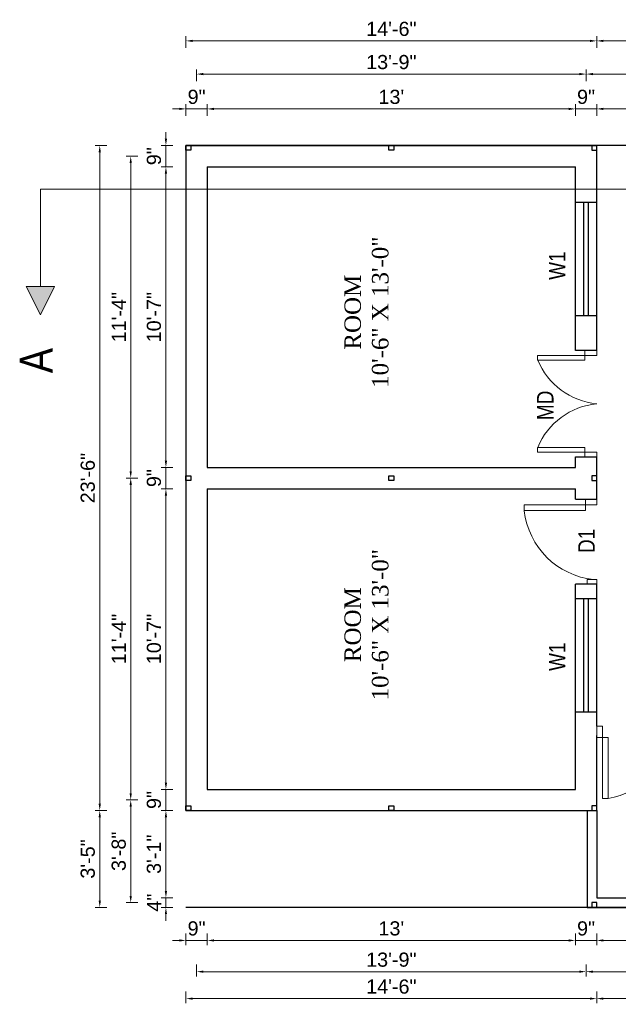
# Model space of a CAD drawing. Header units: inches. Extents: x 376358 to 406049, y -63575 to -53607.
# Drawn here: x 401407.8 to 401661.8, y -60130.7 to -59713.9 of the extents above; entities that cross this region are included whole.
import ezdxf

# ---------------------------------------------------------------- set-up
doc = ezdxf.new("R2010")
doc.units = ezdxf.units.IN
doc.header["$LTSCALE"] = 2
doc.header["$MEASUREMENT"] = 0
doc.header["$PDMODE"] = 34
doc.layers.get('0').update_dxf_attribs({"linetype": 'CONTINUOUS'})
doc.layers.get('DEFPOINTS').update_dxf_attribs({"color": 141, "linetype": 'CONTINUOUS'})
for name, color, linetype, lineweight in [('dimension', 160, 'CONTINUOUS', 15), ('OUTLINE', 1, 'CONTINUOUS', 25), ('steps', 253, 'CONTINUOUS', 20)]:
    doc.layers.add(name, color=color, linetype=linetype, lineweight=lineweight)
doc.styles.add('Lettring Text', font='arial.ttf')
doc.styles.get("Standard").update_dxf_attribs({"font": 'ARIALN.TTF'})
doc.dimstyles.new('Copy of Standard', dxfattribs={"dimtxt": 6, "dimasz": 2.875, "dimexe": 2, "dimexo": 4, "dimgap": 2, "dimtad": 1, "dimdec": 0, "dimrnd": 1, "dimzin": 0, "dimdsep": 46, "dimlunit": 4, "dimtxsty": 'Lettring Text', "dimcen": 0.1, "dimclrd": 7, "dimclre": 7, "dimclrt": 7, "dimazin": 0, "dimtfac": 0.645, "dimtdec": 0, "dimtmove": 1, "dimatfit": 0, "dimfxl": 3, "dimfxlon": 1, "dimtfillclr": 256, "dimtolj": 1, "dimtzin": 0, "dimlwd": -1, "dimlwe": -1, "dimarcsym": 2})

# ---------------------------------------------------------------- blocks, each defined once
blk = doc.blocks.new('*D1184')
at = {"layer": 'DEFPOINTS', "color": 0, "ltscale": 0.5, "transparency": 16777216}
for p in [(401469.74, -60040.06), (401487.24, -60040.06), (401478.24, -60049.06)]:
    blk.add_point(p, dxfattribs=at)
at = {"layer": 'steps', "color": 7, "ltscale": 0.5, "transparency": 16777216}
for p, q in [((401469.74, -60037.18), (401469.74, -60034.31)), ((401472.74, -60040.06), (401467.74, -60040.06)), ((401469.74, -60049.06), (401469.74, -60040.06)), ((401472.74, -60049.06), (401467.74, -60049.06)), ((401469.74, -60051.93), (401469.74, -60054.81))]:
    blk.add_line(p, q, dxfattribs=at)
for points in [[(401469.26, -60037.18), (401470.22, -60037.18), (401469.74, -60040.06)], [(401469.26, -60051.93), (401470.22, -60051.93), (401469.74, -60049.06)]]:
    blk.add_solid(points, dxfattribs=at)
at = {"layer": 'steps', "color": 7, "ltscale": 0.5, "transparency": 16777216, "insert": (401464.68, -60044.56), "char_height": 6, "attachment_point": 5, "rotation": 90, "style": 'Lettring Text'}
blk.add_mtext('\\A1;9"', dxfattribs=at)
blk = doc.blocks.new('*D1185')
at = {"layer": 'DEFPOINTS', "color": 0, "ltscale": 0.5, "transparency": 16777216}
for p in [(401469.74, -59912.67), (401487.24, -59912.67), (401487.24, -60040.06)]:
    blk.add_point(p, dxfattribs=at)
at = {"layer": 'steps', "color": 7, "ltscale": 0.5, "transparency": 16777216}
for p, q in [((401472.74, -59912.67), (401467.74, -59912.67)), ((401469.74, -60037.18), (401469.74, -59915.55)), ((401472.74, -60040.06), (401467.74, -60040.06))]:
    blk.add_line(p, q, dxfattribs=at)
for points in [[(401469.26, -59915.55), (401470.22, -59915.55), (401469.74, -59912.67)], [(401469.26, -60037.18), (401470.22, -60037.18), (401469.74, -60040.06)]]:
    blk.add_solid(points, dxfattribs=at)
at = {"layer": 'steps', "color": 7, "ltscale": 0.5, "transparency": 16777216, "insert": (401464.68, -59976.36), "char_height": 6, "attachment_point": 5, "rotation": 90, "style": 'Lettring Text'}
blk.add_mtext('\\A1;10\'-7"', dxfattribs=at)
blk = doc.blocks.new('*D1186')
at = {"layer": 'DEFPOINTS', "color": 0, "ltscale": 0.5, "transparency": 16777216}
for p in [(401469.74, -59903.67), (401487.24, -59903.67), (401487.24, -59912.67)]:
    blk.add_point(p, dxfattribs=at)
at = {"layer": 'steps', "color": 7, "ltscale": 0.5, "transparency": 16777216}
for p, q in [((401469.74, -59900.8), (401469.74, -59897.92)), ((401472.74, -59903.67), (401467.74, -59903.67)), ((401469.74, -59912.67), (401469.74, -59903.67)), ((401472.74, -59912.67), (401467.74, -59912.67)), ((401469.74, -59915.55), (401469.74, -59918.42))]:
    blk.add_line(p, q, dxfattribs=at)
for points in [[(401469.26, -59900.8), (401470.22, -59900.8), (401469.74, -59903.67)], [(401469.26, -59915.55), (401470.22, -59915.55), (401469.74, -59912.67)]]:
    blk.add_solid(points, dxfattribs=at)
at = {"layer": 'steps', "color": 7, "ltscale": 0.5, "transparency": 16777216, "insert": (401464.68, -59908.17), "char_height": 6, "attachment_point": 5, "rotation": 90, "style": 'Lettring Text'}
blk.add_mtext('\\A1;9"', dxfattribs=at)
blk = doc.blocks.new('*D1187')
at = {"layer": 'DEFPOINTS', "color": 0, "ltscale": 0.5, "transparency": 16777216}
for p in [(401469.74, -59776.29), (401487.24, -59776.29), (401487.24, -59903.67)]:
    blk.add_point(p, dxfattribs=at)
at = {"layer": 'steps', "color": 7, "ltscale": 0.5, "transparency": 16777216}
for p, q in [((401472.74, -59776.29), (401467.74, -59776.29)), ((401469.74, -59900.8), (401469.74, -59779.16)), ((401472.74, -59903.67), (401467.74, -59903.67))]:
    blk.add_line(p, q, dxfattribs=at)
for points in [[(401469.26, -59779.16), (401470.22, -59779.16), (401469.74, -59776.29)], [(401469.26, -59900.8), (401470.22, -59900.8), (401469.74, -59903.67)]]:
    blk.add_solid(points, dxfattribs=at)
at = {"layer": 'steps', "color": 7, "ltscale": 0.5, "transparency": 16777216, "insert": (401464.68, -59839.98), "char_height": 6, "attachment_point": 5, "rotation": 90, "style": 'Lettring Text'}
blk.add_mtext('\\A1;10\'-7"', dxfattribs=at)
blk = doc.blocks.new('*D1188')
at = {"layer": 'DEFPOINTS', "color": 0, "ltscale": 0.5, "transparency": 16777216}
for p in [(401469.74, -59767.29), (401478.24, -59767.29), (401487.24, -59776.29)]:
    blk.add_point(p, dxfattribs=at)
at = {"layer": 'steps', "color": 7, "ltscale": 0.5, "transparency": 16777216}
for p, q in [((401469.74, -59764.41), (401469.74, -59761.54)), ((401472.74, -59767.29), (401467.74, -59767.29)), ((401469.74, -59776.29), (401469.74, -59767.29)), ((401472.74, -59776.29), (401467.74, -59776.29)), ((401469.74, -59779.16), (401469.74, -59782.04))]:
    blk.add_line(p, q, dxfattribs=at)
for points in [[(401469.26, -59764.41), (401470.22, -59764.41), (401469.74, -59767.29)], [(401469.26, -59779.16), (401470.22, -59779.16), (401469.74, -59776.29)]]:
    blk.add_solid(points, dxfattribs=at)
at = {"layer": 'steps', "color": 7, "ltscale": 0.5, "transparency": 16777216, "insert": (401464.68, -59771.79), "char_height": 6, "attachment_point": 5, "rotation": 90, "style": 'Lettring Text'}
blk.add_mtext('\\A1;9"', dxfattribs=at)
blk = doc.blocks.new('*D1189')
at = {"layer": 'DEFPOINTS', "color": 0, "ltscale": 0.5, "transparency": 16777216}
for p in [(401454.83, -59908.17), (401469.74, -59908.17), (401469.74, -60044.56)]:
    blk.add_point(p, dxfattribs=at)
at = {"layer": 'steps', "color": 7, "ltscale": 0.5, "transparency": 16777216}
for p, q in [((401457.83, -59908.17), (401452.83, -59908.17)), ((401454.83, -60041.68), (401454.83, -59911.05)), ((401457.83, -60044.56), (401452.83, -60044.56))]:
    blk.add_line(p, q, dxfattribs=at)
for points in [[(401454.35, -59911.05), (401455.31, -59911.05), (401454.83, -59908.17)], [(401454.35, -60041.68), (401455.31, -60041.68), (401454.83, -60044.56)]]:
    blk.add_solid(points, dxfattribs=at)
at = {"layer": 'steps', "color": 7, "ltscale": 0.5, "transparency": 16777216, "insert": (401449.82, -59976.36), "char_height": 6, "attachment_point": 5, "rotation": 90, "style": 'Lettring Text'}
blk.add_mtext('\\A1;11\'-4"', dxfattribs=at)
blk = doc.blocks.new('*D1190')
at = {"layer": 'DEFPOINTS', "color": 0, "ltscale": 0.5, "transparency": 16777216}
for p in [(401454.83, -59771.79), (401469.74, -59771.79), (401469.74, -59908.17)]:
    blk.add_point(p, dxfattribs=at)
at = {"layer": 'steps', "color": 7, "ltscale": 0.5, "transparency": 16777216}
for p, q in [((401457.83, -59771.79), (401452.83, -59771.79)), ((401454.83, -59905.3), (401454.83, -59774.66)), ((401457.83, -59908.17), (401452.83, -59908.17))]:
    blk.add_line(p, q, dxfattribs=at)
for points in [[(401454.35, -59774.66), (401455.31, -59774.66), (401454.83, -59771.79)], [(401454.35, -59905.3), (401455.31, -59905.3), (401454.83, -59908.17)]]:
    blk.add_solid(points, dxfattribs=at)
at = {"layer": 'steps', "color": 7, "ltscale": 0.5, "transparency": 16777216, "insert": (401449.82, -59839.98), "char_height": 6, "attachment_point": 5, "rotation": 90, "style": 'Lettring Text'}
blk.add_mtext('\\A1;11\'-4"', dxfattribs=at)
blk = doc.blocks.new('*D1191')
at = {"layer": 'DEFPOINTS', "color": 0, "ltscale": 0.5, "transparency": 16777216}
for p in [(401478.24, -59767.29), (401441.71, -60049.06), (401478.24, -60049.06)]:
    blk.add_point(p, dxfattribs=at)
at = {"layer": 'steps', "color": 7, "ltscale": 0.5, "transparency": 16777216}
for p, q in [((401444.71, -59767.29), (401439.71, -59767.29)), ((401441.71, -59770.16), (401441.71, -60046.18)), ((401444.71, -60049.06), (401439.71, -60049.06))]:
    blk.add_line(p, q, dxfattribs=at)
for points in [[(401441.23, -59770.16), (401442.19, -59770.16), (401441.71, -59767.29)], [(401441.23, -60046.18), (401442.19, -60046.18), (401441.71, -60049.06)]]:
    blk.add_solid(points, dxfattribs=at)
at = {"layer": 'steps', "color": 7, "ltscale": 0.5, "transparency": 16777216, "insert": (401436.65, -59908.17), "char_height": 6, "attachment_point": 5, "rotation": 90, "style": 'Lettring Text'}
blk.add_mtext('\\A1;23\'-6"', dxfattribs=at)
blk = doc.blocks.new('*D1192')
at = {"layer": 'DEFPOINTS', "color": 0, "ltscale": 0.5, "transparency": 16777216}
for p in [(401478.24, -60049.06), (401469.74, -60086.06), (401652.24, -60086.06)]:
    blk.add_point(p, dxfattribs=at)
at = {"layer": 'steps', "color": 7, "ltscale": 0.5, "transparency": 16777216}
for p, q in [((401472.74, -60049.06), (401467.74, -60049.06)), ((401469.74, -60051.93), (401469.74, -60083.18)), ((401472.74, -60086.06), (401467.74, -60086.06))]:
    blk.add_line(p, q, dxfattribs=at)
for points in [[(401469.26, -60051.93), (401470.22, -60051.93), (401469.74, -60049.06)], [(401469.26, -60083.18), (401470.22, -60083.18), (401469.74, -60086.06)]]:
    blk.add_solid(points, dxfattribs=at)
at = {"layer": 'steps', "color": 7, "ltscale": 0.5, "transparency": 16777216, "insert": (401464.68, -60067.56), "char_height": 6, "attachment_point": 5, "rotation": 90, "style": 'Lettring Text'}
blk.add_mtext('\\A1;3\'-1"', dxfattribs=at)
blk = doc.blocks.new('*D1193')
at = {"layer": 'DEFPOINTS', "color": 0, "ltscale": 0.5, "transparency": 16777216}
for p in [(401652.24, -60086.06), (401469.74, -60090.06), (401648.24, -60090.06)]:
    blk.add_point(p, dxfattribs=at)
at = {"layer": 'steps', "color": 7, "ltscale": 0.5, "transparency": 16777216}
for p, q in [((401469.74, -60083.18), (401469.74, -60080.31)), ((401472.74, -60086.06), (401467.74, -60086.06)), ((401469.74, -60086.06), (401469.74, -60090.06)), ((401472.74, -60090.06), (401467.74, -60090.06)), ((401469.74, -60092.93), (401469.74, -60095.81))]:
    blk.add_line(p, q, dxfattribs=at)
for points in [[(401469.26, -60083.18), (401470.22, -60083.18), (401469.74, -60086.06)], [(401469.26, -60092.93), (401470.22, -60092.93), (401469.74, -60090.06)]]:
    blk.add_solid(points, dxfattribs=at)
at = {"layer": 'steps', "color": 7, "ltscale": 0.5, "transparency": 16777216, "insert": (401464.74, -60088.06), "char_height": 6, "attachment_point": 5, "rotation": 90, "style": 'Lettring Text'}
blk.add_mtext('\\A1;4"', dxfattribs=at)
blk = doc.blocks.new('*D1194')
at = {"layer": 'DEFPOINTS', "color": 0, "ltscale": 0.5, "transparency": 16777216}
for p in [(401469.74, -60044.56), (401454.83, -60088.06), (401469.74, -60088.06)]:
    blk.add_point(p, dxfattribs=at)
at = {"layer": 'steps', "color": 7, "ltscale": 0.5, "transparency": 16777216}
for p, q in [((401457.83, -60044.56), (401452.83, -60044.56)), ((401454.83, -60047.43), (401454.83, -60085.18)), ((401457.83, -60088.06), (401452.83, -60088.06))]:
    blk.add_line(p, q, dxfattribs=at)
for points in [[(401454.35, -60047.43), (401455.31, -60047.43), (401454.83, -60044.56)], [(401454.35, -60085.18), (401455.31, -60085.18), (401454.83, -60088.06)]]:
    blk.add_solid(points, dxfattribs=at)
at = {"layer": 'steps', "color": 7, "ltscale": 0.5, "transparency": 16777216, "insert": (401449.76, -60066.31), "char_height": 6, "attachment_point": 5, "rotation": 90, "style": 'Lettring Text'}
blk.add_mtext('\\A1;3\'-8"', dxfattribs=at)
blk = doc.blocks.new('*D1195')
at = {"layer": 'DEFPOINTS', "color": 0, "ltscale": 0.5, "transparency": 16777216}
for p in [(401478.24, -60049.06), (401441.71, -60090.06), (401648.24, -60090.06)]:
    blk.add_point(p, dxfattribs=at)
at = {"layer": 'steps', "color": 7, "ltscale": 0.5, "transparency": 16777216}
for p, q in [((401444.71, -60049.06), (401439.71, -60049.06)), ((401441.71, -60051.93), (401441.71, -60087.18)), ((401444.71, -60090.06), (401439.71, -60090.06))]:
    blk.add_line(p, q, dxfattribs=at)
for points in [[(401441.23, -60051.93), (401442.19, -60051.93), (401441.71, -60049.06)], [(401441.23, -60087.18), (401442.19, -60087.18), (401441.71, -60090.06)]]:
    blk.add_solid(points, dxfattribs=at)
at = {"layer": 'steps', "color": 7, "ltscale": 0.5, "transparency": 16777216, "insert": (401436.65, -60069.56), "char_height": 6, "attachment_point": 5, "rotation": 90, "style": 'Lettring Text'}
blk.add_mtext('\\A1;3\'-5"', dxfattribs=at)
blk = doc.blocks.new('*D1196')
at = {"layer": 'DEFPOINTS', "color": 0, "ltscale": 0.5, "transparency": 16777216}
for p in [(401478.24, -59751.74), (401478.24, -59767.29), (401487.24, -59776.29)]:
    blk.add_point(p, dxfattribs=at)
at = {"layer": 'steps', "color": 7, "ltscale": 0.5, "transparency": 16777216}
for p, q in [((401478.24, -59754.74), (401478.24, -59749.74)), ((401487.24, -59754.74), (401487.24, -59749.74)), ((401475.37, -59751.74), (401472.49, -59751.74)), ((401487.24, -59751.74), (401478.24, -59751.74)), ((401490.12, -59751.74), (401492.99, -59751.74))]:
    blk.add_line(p, q, dxfattribs=at)
for points in [[(401475.37, -59751.26), (401475.37, -59752.22), (401478.24, -59751.74)], [(401490.12, -59751.26), (401490.12, -59752.22), (401487.24, -59751.74)]]:
    blk.add_solid(points, dxfattribs=at)
at = {"layer": 'steps', "color": 7, "ltscale": 0.5, "transparency": 16777216, "insert": (401482.74, -59746.67), "char_height": 6, "attachment_point": 5, "style": 'Lettring Text'}
blk.add_mtext('\\A1;9"', dxfattribs=at)
blk = doc.blocks.new('*D1197')
at = {"layer": 'DEFPOINTS', "color": 0, "ltscale": 0.5, "transparency": 16777216}
for p in [(401643.24, -59751.74), (401487.24, -59776.29), (401643.24, -59776.29)]:
    blk.add_point(p, dxfattribs=at)
at = {"layer": 'steps', "color": 7, "ltscale": 0.5, "transparency": 16777216}
for p, q in [((401487.24, -59754.74), (401487.24, -59749.74)), ((401643.24, -59754.74), (401643.24, -59749.74)), ((401490.12, -59751.74), (401640.37, -59751.74))]:
    blk.add_line(p, q, dxfattribs=at)
for points in [[(401490.12, -59751.26), (401490.12, -59752.22), (401487.24, -59751.74)], [(401640.37, -59751.26), (401640.37, -59752.22), (401643.24, -59751.74)]]:
    blk.add_solid(points, dxfattribs=at)
at = {"layer": 'steps', "color": 7, "ltscale": 0.5, "transparency": 16777216, "insert": (401565.24, -59746.67), "char_height": 6, "attachment_point": 5, "style": 'Lettring Text'}
blk.add_mtext("\\A1;13'", dxfattribs=at)
blk = doc.blocks.new('*D1198')
at = {"layer": 'DEFPOINTS', "color": 0, "ltscale": 0.5, "transparency": 16777216}
for p in [(401652.24, -59751.74), (401652.24, -59767.29), (401643.24, -59776.29)]:
    blk.add_point(p, dxfattribs=at)
at = {"layer": 'steps', "color": 7, "ltscale": 0.5, "transparency": 16777216}
for p, q in [((401643.24, -59754.74), (401643.24, -59749.74)), ((401652.24, -59754.74), (401652.24, -59749.74)), ((401640.37, -59751.74), (401637.49, -59751.74)), ((401643.24, -59751.74), (401652.24, -59751.74)), ((401655.12, -59751.74), (401657.99, -59751.74))]:
    blk.add_line(p, q, dxfattribs=at)
for points in [[(401640.37, -59751.26), (401640.37, -59752.22), (401643.24, -59751.74)], [(401655.12, -59751.26), (401655.12, -59752.22), (401652.24, -59751.74)]]:
    blk.add_solid(points, dxfattribs=at)
at = {"layer": 'steps', "color": 7, "ltscale": 0.5, "transparency": 16777216, "insert": (401647.74, -59746.67), "char_height": 6, "attachment_point": 5, "style": 'Lettring Text'}
blk.add_mtext('\\A1;9"', dxfattribs=at)
blk = doc.blocks.new('*D1199')
at = {"layer": 'DEFPOINTS', "color": 0, "ltscale": 0.5, "transparency": 16777216}
for p in [(401717.24, -59751.74), (401652.24, -59767.29), (401717.24, -60017.29)]:
    blk.add_point(p, dxfattribs=at)
at = {"layer": 'steps', "color": 7, "ltscale": 0.5, "transparency": 16777216}
for p, q in [((401652.24, -59754.74), (401652.24, -59749.74)), ((401717.24, -59754.74), (401717.24, -59749.74)), ((401655.12, -59751.74), (401714.37, -59751.74))]:
    blk.add_line(p, q, dxfattribs=at)
for points in [[(401655.12, -59751.26), (401655.12, -59752.22), (401652.24, -59751.74)], [(401714.37, -59751.26), (401714.37, -59752.22), (401717.24, -59751.74)]]:
    blk.add_solid(points, dxfattribs=at)
at = {"layer": 'steps', "color": 7, "ltscale": 0.5, "transparency": 16777216, "insert": (401684.74, -59746.69), "char_height": 6, "attachment_point": 5, "style": 'Lettring Text'}
blk.add_mtext('\\A1;5\'-5"', dxfattribs=at)
blk = doc.blocks.new('*D1201')
at = {"layer": 'DEFPOINTS', "color": 0, "ltscale": 0.5, "transparency": 16777216}
for p in [(401647.74, -59736.99), (401482.74, -59751.74), (401647.74, -59751.74)]:
    blk.add_point(p, dxfattribs=at)
at = {"layer": 'steps', "color": 7, "ltscale": 0.5, "transparency": 16777216}
for p, q in [((401482.74, -59739.99), (401482.74, -59734.99)), ((401485.62, -59736.99), (401644.87, -59736.99)), ((401647.74, -59739.99), (401647.74, -59734.99))]:
    blk.add_line(p, q, dxfattribs=at)
for points in [[(401485.62, -59736.51), (401485.62, -59737.47), (401482.74, -59736.99)], [(401644.87, -59736.51), (401644.87, -59737.47), (401647.74, -59736.99)]]:
    blk.add_solid(points, dxfattribs=at)
at = {"layer": 'steps', "color": 7, "ltscale": 0.5, "transparency": 16777216, "insert": (401565.24, -59731.93), "char_height": 6, "attachment_point": 5, "style": 'Lettring Text'}
blk.add_mtext('\\A1;13\'-9"', dxfattribs=at)
blk = doc.blocks.new('*D1202')
at = {"layer": 'DEFPOINTS', "color": 0, "ltscale": 0.5, "transparency": 16777216}
for p in [(401719.24, -59736.99), (401647.74, -59751.74), (401719.24, -59751.74)]:
    blk.add_point(p, dxfattribs=at)
at = {"layer": 'steps', "color": 7, "ltscale": 0.5, "transparency": 16777216}
for p, q in [((401647.74, -59739.99), (401647.74, -59734.99)), ((401650.62, -59736.99), (401716.37, -59736.99)), ((401719.24, -59739.99), (401719.24, -59734.99))]:
    blk.add_line(p, q, dxfattribs=at)
for points in [[(401650.62, -59736.51), (401650.62, -59737.47), (401647.74, -59736.99)], [(401716.37, -59736.51), (401716.37, -59737.47), (401719.24, -59736.99)]]:
    blk.add_solid(points, dxfattribs=at)
at = {"layer": 'steps', "color": 7, "ltscale": 0.5, "transparency": 16777216, "insert": (401683.49, -59731.93), "char_height": 6, "attachment_point": 5, "style": 'Lettring Text'}
blk.add_mtext("\\A1;6'", dxfattribs=at)
blk = doc.blocks.new('*D1203')
at = {"layer": 'DEFPOINTS', "color": 0, "ltscale": 0.5, "transparency": 16777216}
for p in [(401652.24, -59722.93), (401652.24, -59767.29), (401721.24, -59767.29)]:
    blk.add_point(p, dxfattribs=at)
at = {"layer": 'steps', "color": 7, "ltscale": 0.5, "transparency": 16777216}
for p, q in [((401652.24, -59725.93), (401652.24, -59720.93)), ((401721.24, -59725.93), (401721.24, -59720.93)), ((401718.37, -59722.93), (401655.12, -59722.93))]:
    blk.add_line(p, q, dxfattribs=at)
for points in [[(401655.12, -59722.45), (401655.12, -59723.41), (401652.24, -59722.93)], [(401718.37, -59722.45), (401718.37, -59723.41), (401721.24, -59722.93)]]:
    blk.add_solid(points, dxfattribs=at)
at = {"layer": 'steps', "color": 7, "ltscale": 0.5, "transparency": 16777216, "insert": (401686.74, -59717.87), "char_height": 6, "attachment_point": 5, "style": 'Lettring Text'}
blk.add_mtext('\\A1;5\'-9"', dxfattribs=at)
blk = doc.blocks.new('*D1204')
at = {"layer": 'DEFPOINTS', "color": 0, "ltscale": 0.5, "transparency": 16777216}
for p in [(401478.24, -59722.93), (401478.24, -59767.29), (401652.24, -59767.29)]:
    blk.add_point(p, dxfattribs=at)
at = {"layer": 'steps', "color": 7, "ltscale": 0.5, "transparency": 16777216}
for p, q in [((401478.24, -59725.93), (401478.24, -59720.93)), ((401652.24, -59725.93), (401652.24, -59720.93)), ((401649.37, -59722.93), (401481.12, -59722.93))]:
    blk.add_line(p, q, dxfattribs=at)
for points in [[(401481.12, -59722.45), (401481.12, -59723.41), (401478.24, -59722.93)], [(401649.37, -59722.45), (401649.37, -59723.41), (401652.24, -59722.93)]]:
    blk.add_solid(points, dxfattribs=at)
at = {"layer": 'steps', "color": 7, "ltscale": 0.5, "transparency": 16777216, "insert": (401565.24, -59717.87), "char_height": 6, "attachment_point": 5, "style": 'Lettring Text'}
blk.add_mtext('\\A1;14\'-6"', dxfattribs=at)
blk = doc.blocks.new('*D1208')
at = {"layer": 'DEFPOINTS', "color": 0, "ltscale": 0.5, "transparency": 16777216}
for p in [(401643.24, -59912.67), (401735.5, -59912.67), (401721.24, -60013.29)]:
    blk.add_point(p, dxfattribs=at)
at = {"layer": 'steps', "color": 7, "ltscale": 0.5, "transparency": 16777216}
for p, q in [((401732.5, -59912.67), (401737.5, -59912.67)), ((401735.5, -60010.41), (401735.5, -59915.55)), ((401732.5, -60013.29), (401737.5, -60013.29))]:
    blk.add_line(p, q, dxfattribs=at)
for points in [[(401735.02, -59915.55), (401735.98, -59915.55), (401735.5, -59912.67)], [(401735.02, -60010.41), (401735.98, -60010.41), (401735.5, -60013.29)]]:
    blk.add_solid(points, dxfattribs=at)
at = {"layer": 'steps', "color": 7, "ltscale": 0.5, "transparency": 16777216, "insert": (401730.43, -59962.98), "char_height": 6, "attachment_point": 5, "rotation": 90, "style": 'Lettring Text'}
blk.add_mtext('\\A1;8\'-5"', dxfattribs=at)
blk = doc.blocks.new('*D1209')
at = {"layer": 'DEFPOINTS', "color": 0, "ltscale": 0.5, "transparency": 16777216}
for p in [(401643.24, -59903.67), (401735.5, -59903.67), (401643.24, -59912.67)]:
    blk.add_point(p, dxfattribs=at)
at = {"layer": 'steps', "color": 7, "ltscale": 0.5, "transparency": 16777216}
for p, q in [((401735.5, -59900.8), (401735.5, -59897.92)), ((401732.5, -59903.67), (401737.5, -59903.67)), ((401735.5, -59912.67), (401735.5, -59903.67)), ((401732.5, -59912.67), (401737.5, -59912.67)), ((401735.5, -59915.55), (401735.5, -59918.42))]:
    blk.add_line(p, q, dxfattribs=at)
for points in [[(401735.02, -59900.8), (401735.98, -59900.8), (401735.5, -59903.67)], [(401735.02, -59915.55), (401735.98, -59915.55), (401735.5, -59912.67)]]:
    blk.add_solid(points, dxfattribs=at)
at = {"layer": 'steps', "color": 7, "ltscale": 0.5, "transparency": 16777216, "insert": (401730.43, -59908.17), "char_height": 6, "attachment_point": 5, "rotation": 90, "style": 'Lettring Text'}
blk.add_mtext('\\A1;9"', dxfattribs=at)
blk = doc.blocks.new('*D1210')
at = {"layer": 'DEFPOINTS', "color": 0, "ltscale": 0.5, "transparency": 16777216}
for p in [(401643.24, -59776.29), (401735.5, -59776.29), (401643.24, -59903.67)]:
    blk.add_point(p, dxfattribs=at)
at = {"layer": 'steps', "color": 7, "ltscale": 0.5, "transparency": 16777216}
for p, q in [((401732.5, -59776.29), (401737.5, -59776.29)), ((401735.5, -59900.8), (401735.5, -59779.16)), ((401732.5, -59903.67), (401737.5, -59903.67))]:
    blk.add_line(p, q, dxfattribs=at)
for points in [[(401735.02, -59779.16), (401735.98, -59779.16), (401735.5, -59776.29)], [(401735.02, -59900.8), (401735.98, -59900.8), (401735.5, -59903.67)]]:
    blk.add_solid(points, dxfattribs=at)
at = {"layer": 'steps', "color": 7, "ltscale": 0.5, "transparency": 16777216, "insert": (401730.43, -59839.98), "char_height": 6, "attachment_point": 5, "rotation": 90, "style": 'Lettring Text'}
blk.add_mtext('\\A1;10\'-7"', dxfattribs=at)
blk = doc.blocks.new('*D1211')
at = {"layer": 'DEFPOINTS', "color": 0, "ltscale": 0.5, "transparency": 16777216}
for p in [(401652.24, -59767.29), (401735.5, -59767.29), (401643.24, -59776.29)]:
    blk.add_point(p, dxfattribs=at)
at = {"layer": 'steps', "color": 7, "ltscale": 0.5, "transparency": 16777216}
for p, q in [((401735.5, -59764.41), (401735.5, -59761.54)), ((401732.5, -59767.29), (401737.5, -59767.29)), ((401735.5, -59776.29), (401735.5, -59767.29)), ((401732.5, -59776.29), (401737.5, -59776.29)), ((401735.5, -59779.16), (401735.5, -59782.04))]:
    blk.add_line(p, q, dxfattribs=at)
for points in [[(401735.02, -59764.41), (401735.98, -59764.41), (401735.5, -59767.29)], [(401735.02, -59779.16), (401735.98, -59779.16), (401735.5, -59776.29)]]:
    blk.add_solid(points, dxfattribs=at)
at = {"layer": 'steps', "color": 7, "ltscale": 0.5, "transparency": 16777216, "insert": (401730.43, -59771.79), "char_height": 6, "attachment_point": 5, "rotation": 90, "style": 'Lettring Text'}
blk.add_mtext('\\A1;9"', dxfattribs=at)
blk = doc.blocks.new('*D1217')
at = {"layer": 'DEFPOINTS', "color": 0, "ltscale": 0.5, "transparency": 16777216}
for p in [(401487.24, -60040.06), (401478.24, -60049.06), (401487.24, -60104.08)]:
    blk.add_point(p, dxfattribs=at)
at = {"layer": 'steps', "color": 7, "ltscale": 0.5, "transparency": 16777216}
for p, q in [((401475.37, -60104.08), (401472.49, -60104.08)), ((401478.24, -60101.08), (401478.24, -60106.08)), ((401478.24, -60104.08), (401487.24, -60104.08)), ((401487.24, -60101.08), (401487.24, -60106.08)), ((401490.12, -60104.08), (401492.99, -60104.08))]:
    blk.add_line(p, q, dxfattribs=at)
for points in [[(401475.37, -60103.6), (401475.37, -60104.56), (401478.24, -60104.08)], [(401490.12, -60103.6), (401490.12, -60104.56), (401487.24, -60104.08)]]:
    blk.add_solid(points, dxfattribs=at)
at = {"layer": 'steps', "color": 7, "ltscale": 0.5, "transparency": 16777216, "insert": (401482.74, -60099.02), "char_height": 6, "attachment_point": 5, "style": 'Lettring Text'}
blk.add_mtext('\\A1;9"', dxfattribs=at)
blk = doc.blocks.new('*D1218')
at = {"layer": 'DEFPOINTS', "color": 0, "ltscale": 0.5, "transparency": 16777216}
for p in [(401487.24, -60040.06), (401643.24, -60040.06), (401643.24, -60104.08)]:
    blk.add_point(p, dxfattribs=at)
at = {"layer": 'steps', "color": 7, "ltscale": 0.5, "transparency": 16777216}
for p, q in [((401487.24, -60101.08), (401487.24, -60106.08)), ((401490.12, -60104.08), (401640.37, -60104.08)), ((401643.24, -60101.08), (401643.24, -60106.08))]:
    blk.add_line(p, q, dxfattribs=at)
for points in [[(401490.12, -60103.6), (401490.12, -60104.56), (401487.24, -60104.08)], [(401640.37, -60103.6), (401640.37, -60104.56), (401643.24, -60104.08)]]:
    blk.add_solid(points, dxfattribs=at)
at = {"layer": 'steps', "color": 7, "ltscale": 0.5, "transparency": 16777216, "insert": (401565.24, -60099.01), "char_height": 6, "attachment_point": 5, "style": 'Lettring Text'}
blk.add_mtext("\\A1;13'", dxfattribs=at)
blk = doc.blocks.new('*D1219')
at = {"layer": 'DEFPOINTS', "color": 0, "ltscale": 0.5, "transparency": 16777216}
for p in [(401643.24, -60040.06), (401652.24, -60049.06), (401652.24, -60104.08)]:
    blk.add_point(p, dxfattribs=at)
at = {"layer": 'steps', "color": 7, "ltscale": 0.5, "transparency": 16777216}
for p, q in [((401640.37, -60104.08), (401637.49, -60104.08)), ((401643.24, -60101.08), (401643.24, -60106.08)), ((401643.24, -60104.08), (401652.24, -60104.08)), ((401652.24, -60101.08), (401652.24, -60106.08)), ((401655.12, -60104.08), (401657.99, -60104.08))]:
    blk.add_line(p, q, dxfattribs=at)
for points in [[(401640.37, -60103.6), (401640.37, -60104.56), (401643.24, -60104.08)], [(401655.12, -60103.6), (401655.12, -60104.56), (401652.24, -60104.08)]]:
    blk.add_solid(points, dxfattribs=at)
at = {"layer": 'steps', "color": 7, "ltscale": 0.5, "transparency": 16777216, "insert": (401647.74, -60099.02), "char_height": 6, "attachment_point": 5, "style": 'Lettring Text'}
blk.add_mtext('\\A1;9"', dxfattribs=at)
blk = doc.blocks.new('*D1220')
at = {"layer": 'DEFPOINTS', "color": 0, "ltscale": 0.5, "transparency": 16777216}
for p in [(401652.24, -60049.06), (401717.24, -60086.06), (401717.24, -60104.08)]:
    blk.add_point(p, dxfattribs=at)
at = {"layer": 'steps', "color": 7, "ltscale": 0.5, "transparency": 16777216}
for p, q in [((401652.24, -60101.08), (401652.24, -60106.08)), ((401655.12, -60104.08), (401714.37, -60104.08)), ((401717.24, -60101.08), (401717.24, -60106.08))]:
    blk.add_line(p, q, dxfattribs=at)
for points in [[(401655.12, -60103.6), (401655.12, -60104.56), (401652.24, -60104.08)], [(401714.37, -60103.6), (401714.37, -60104.56), (401717.24, -60104.08)]]:
    blk.add_solid(points, dxfattribs=at)
at = {"layer": 'steps', "color": 7, "ltscale": 0.5, "transparency": 16777216, "insert": (401684.74, -60099.03), "char_height": 6, "attachment_point": 5, "style": 'Lettring Text'}
blk.add_mtext('\\A1;5\'-5"', dxfattribs=at)
blk = doc.blocks.new('*D1222')
at = {"layer": 'DEFPOINTS', "color": 0, "ltscale": 0.5, "transparency": 16777216}
for p in [(401482.74, -60104.08), (401647.74, -60104.08), (401647.74, -60117.31)]:
    blk.add_point(p, dxfattribs=at)
at = {"layer": 'steps', "color": 7, "ltscale": 0.5, "transparency": 16777216}
for p, q in [((401482.74, -60114.31), (401482.74, -60119.31)), ((401485.62, -60117.31), (401644.87, -60117.31)), ((401647.74, -60114.31), (401647.74, -60119.31))]:
    blk.add_line(p, q, dxfattribs=at)
for points in [[(401485.62, -60116.84), (401485.62, -60117.79), (401482.74, -60117.31)], [(401644.87, -60116.84), (401644.87, -60117.79), (401647.74, -60117.31)]]:
    blk.add_solid(points, dxfattribs=at)
at = {"layer": 'steps', "color": 7, "ltscale": 0.5, "transparency": 16777216, "insert": (401565.24, -60112.25), "char_height": 6, "attachment_point": 5, "style": 'Lettring Text'}
blk.add_mtext('\\A1;13\'-9"', dxfattribs=at)
blk = doc.blocks.new('*D1223')
at = {"layer": 'DEFPOINTS', "color": 0, "ltscale": 0.5, "transparency": 16777216}
for p in [(401647.74, -60104.08), (401719.24, -60104.08), (401719.24, -60117.31)]:
    blk.add_point(p, dxfattribs=at)
at = {"layer": 'steps', "color": 7, "ltscale": 0.5, "transparency": 16777216}
for p, q in [((401647.74, -60114.31), (401647.74, -60119.31)), ((401650.62, -60117.31), (401716.37, -60117.31)), ((401719.24, -60114.31), (401719.24, -60119.31))]:
    blk.add_line(p, q, dxfattribs=at)
for points in [[(401650.62, -60116.84), (401650.62, -60117.79), (401647.74, -60117.31)], [(401716.37, -60116.84), (401716.37, -60117.79), (401719.24, -60117.31)]]:
    blk.add_solid(points, dxfattribs=at)
at = {"layer": 'steps', "color": 7, "ltscale": 0.5, "transparency": 16777216, "insert": (401683.49, -60112.25), "char_height": 6, "attachment_point": 5, "style": 'Lettring Text'}
blk.add_mtext("\\A1;6'", dxfattribs=at)
blk = doc.blocks.new('*D1224')
at = {"layer": 'DEFPOINTS', "color": 0, "ltscale": 0.5, "transparency": 16777216}
for p in [(401478.24, -60049.06), (401652.24, -60049.06), (401652.24, -60128.72)]:
    blk.add_point(p, dxfattribs=at)
at = {"layer": 'steps', "color": 7, "ltscale": 0.5, "transparency": 16777216}
for p, q in [((401478.24, -60125.72), (401478.24, -60130.72)), ((401652.24, -60125.72), (401652.24, -60130.72)), ((401481.12, -60128.72), (401649.37, -60128.72))]:
    blk.add_line(p, q, dxfattribs=at)
for points in [[(401481.12, -60128.24), (401481.12, -60129.2), (401478.24, -60128.72)], [(401649.37, -60128.24), (401649.37, -60129.2), (401652.24, -60128.72)]]:
    blk.add_solid(points, dxfattribs=at)
at = {"layer": 'steps', "color": 7, "ltscale": 0.5, "transparency": 16777216, "insert": (401565.24, -60123.66), "char_height": 6, "attachment_point": 5, "style": 'Lettring Text'}
blk.add_mtext('\\A1;14\'-6"', dxfattribs=at)
blk = doc.blocks.new('*D1225')
at = {"layer": 'DEFPOINTS', "color": 0, "ltscale": 0.5, "transparency": 16777216}
for p in [(401652.24, -60049.06), (401721.24, -60090.06), (401721.24, -60128.72)]:
    blk.add_point(p, dxfattribs=at)
at = {"layer": 'steps', "color": 7, "ltscale": 0.5, "transparency": 16777216}
for p, q in [((401652.24, -60125.72), (401652.24, -60130.72)), ((401721.24, -60125.72), (401721.24, -60130.72)), ((401655.12, -60128.72), (401718.37, -60128.72))]:
    blk.add_line(p, q, dxfattribs=at)
for points in [[(401655.12, -60128.24), (401655.12, -60129.2), (401652.24, -60128.72)], [(401718.37, -60128.24), (401718.37, -60129.2), (401721.24, -60128.72)]]:
    blk.add_solid(points, dxfattribs=at)
at = {"layer": 'steps', "color": 7, "ltscale": 0.5, "transparency": 16777216, "insert": (401686.74, -60123.66), "char_height": 6, "attachment_point": 5, "style": 'Lettring Text'}
blk.add_mtext('\\A1;5\'-9"', dxfattribs=at)

msp = doc.modelspace()

# ---------------------------------------------------------------- hatches: boundary and pattern name
at = {"linetype": 'ByBlock', "lineweight": 5}
msp.add_hatch(color=7, dxfattribs=at).paths.add_polyline_path([(401416.6, -59838.93), (401422.6, -59826.93), (401410.6, -59826.93)])

# ---------------------------------------------------------------- linework, layer by layer
at = {"ltscale": 0.5}
for p, q in [((401478.24, -59767.29), (401478.24, -60049.06)), ((401478.24, -59767.29), (401652.24, -59767.29)), ((401721.24, -59767.29), (401478.24, -59767.29)), ((401652.24, -59854.17), (401652.24, -59767.29)), ((401721.24, -59767.29), (401652.24, -59767.29)), ((401487.24, -59776.29), (401487.24, -59903.67)), ((401487.24, -59776.29), (401643.24, -59776.29)), ((401643.24, -59854.17), (401643.24, -59776.29)), ((401643.24, -59791.23), (401652.24, -59791.23)), ((401646.74, -59839.23), (401646.74, -59791.23)), ((401648.74, -59839.23), (401648.74, -59791.23)), ((401643.24, -59839.23), (401652.24, -59839.23)), ((401652.24, -59854.17), (401643.24, -59854.17)), ((401643.24, -59903.67), (401643.24, -59899.17)), ((401643.24, -59899.17), (401652.24, -59899.17)), ((401652.24, -59917.17), (401652.24, -59899.17)), ((401487.24, -59903.67), (401643.24, -59903.67)), ((401487.24, -59912.67), (401487.24, -60040.06)), ((401487.24, -59912.67), (401643.24, -59912.67)), ((401643.24, -59917.17), (401643.24, -59912.67)), ((401643.24, -59917.17), (401652.24, -59917.17)), ((401643.24, -60040.06), (401643.24, -59953.17)), ((401652.24, -59953.17), (401643.24, -59953.17)), ((401652.24, -60013.29), (401652.24, -59953.17)), ((401643.24, -59959.23), (401652.24, -59959.23)), ((401646.74, -60007.23), (401646.74, -59959.23)), ((401648.74, -60007.23), (401648.74, -59959.23)), ((401643.24, -60007.23), (401652.24, -60007.23)), ((401652.24, -60049.06), (401652.24, -60017.29)), ((401487.24, -60040.06), (401643.24, -60040.06)), ((401478.24, -60049.06), (401652.24, -60049.06)), ((401648.24, -60049.06), (401648.24, -60090.06)), ((401652.24, -60049.06), (401652.24, -60086.06)), ((401652.24, -60086.06), (401717.24, -60086.06)), ((401721.24, -60090.06), (401478.24, -60090.06)), ((401648.24, -60090.06), (401721.24, -60090.06))]:
    msp.add_line(p, q, dxfattribs=at)
at = {"color": 7, "linetype": 'ByBlock', "lineweight": 5}
for p, q in [((401783.33, -59785.76), (401416.6, -59785.76)), ((401416.6, -59785.76), (401416.6, -59826.93)), ((401422.6, -59826.93), (401410.6, -59826.93)), ((401416.6, -59838.93), (401410.6, -59826.93)), ((401422.6, -59826.93), (401416.6, -59838.93))]:
    msp.add_line(p, q, dxfattribs=at)
at = {"ltscale": 0.5}
for points in [[(401478.24, -59769.29), (401478.24, -59767.29), (401480.24, -59767.29), (401480.24, -59769.29)], [(401564.24, -59769.29), (401564.24, -59767.29), (401566.24, -59767.29), (401566.24, -59769.29)], [(401652.24, -59769.29), (401652.24, -59767.29), (401650.24, -59767.29), (401650.24, -59769.29)], [(401478.24, -59909.17), (401478.24, -59907.17), (401480.24, -59907.17), (401480.24, -59909.17)], [(401564.24, -59909.17), (401564.24, -59907.17), (401566.24, -59907.17), (401566.24, -59909.17)], [(401652.24, -59909.17), (401652.24, -59907.17), (401650.24, -59907.17), (401650.24, -59909.17)], [(401478.24, -60049.06), (401478.24, -60047.06), (401480.24, -60047.06), (401480.24, -60049.06)], [(401564.24, -60049.06), (401564.24, -60047.06), (401566.24, -60047.06), (401566.24, -60049.06)], [(401652.24, -60049.06), (401652.24, -60047.06), (401650.24, -60047.06), (401650.24, -60049.06)], [(401652.24, -60090.06), (401652.24, -60088.06), (401650.24, -60088.06), (401650.24, -60090.06)]]:
    msp.add_lwpolyline(points, close=True, dxfattribs=at)
at = {"layer": 'dimension', "ltscale": 7}
for p, q in [((401647.44, -59917.17), (401647.44, -59919.57)), ((401652.24, -59917.17), (401647.44, -59917.17)), ((401652.24, -59919.57), (401652.24, -59917.17)), ((401647.44, -59919.57), (401621.57, -59919.57)), ((401621.57, -59919.57), (401621.57, -59921.97)), ((401647.44, -59919.57), (401652.24, -59919.57)), ((401647.44, -59919.57), (401647.44, -59921.97)), ((401647.44, -59921.97), (401621.57, -59921.97)), ((401652.24, -59951.17), (401648.24, -59951.17)), ((401648.24, -59951.17), (401648.24, -59953.17)), ((401652.24, -59953.17), (401648.24, -59953.17)), ((401652.24, -59951.17), (401652.24, -59953.17)), ((401654.64, -60013.29), (401652.24, -60013.29)), ((401652.24, -60013.29), (401652.24, -60018.09)), ((401654.64, -60018.09), (401654.64, -60013.29)), ((401652.24, -60018.09), (401654.64, -60018.09)), ((401654.64, -60018.09), (401654.64, -60043.96)), ((401654.64, -60018.09), (401657.04, -60018.09)), ((401657.04, -60018.09), (401657.04, -60043.96)), ((401654.64, -60043.96), (401657.04, -60043.96))]:
    msp.add_line(p, q, dxfattribs=at)
for centre, radius, start, end in [((401654.42, -59918.3), 33.06, 186.3827, 264.0013), ((401652.65, -60016.64), 27.67, 279.1337, 4.3044)]:
    msp.add_arc(centre, radius, start, end, dxfattribs=at)
at = {"layer": 'OUTLINE'}
msp.add_line((401652.24, -59953.17), (401650.24, -59953.17), dxfattribs=at)
at = {"layer": 'steps', "color": 7, "ltscale": 0.3}
for points in [[(401647.24, -59854.17), (401647.24, -59856.17), (401652.24, -59856.17), (401652.24, -59854.17)], [(401647.24, -59856.17), (401627.24, -59856.17), (401627.24, -59858.17), (401647.24, -59858.17)], [(401647.24, -59897.17), (401627.24, -59897.17), (401627.24, -59895.17), (401647.24, -59895.17)], [(401647.24, -59899.17), (401647.24, -59897.17), (401652.24, -59897.17), (401652.24, -59899.17)]]:
    msp.add_lwpolyline(points, close=True, dxfattribs=at)
at = {"layer": 'steps', "color": 7, "ltscale": 0.3, "true_color": 0xffffff}
for centre, start, end in [((401655.15, -59846.61), 202.5116, 264.4855), ((401655.15, -59906.74), 95.5145, 157.4884)]:
    msp.add_arc(centre, 30.2, start, end, dxfattribs=at)

# ---------------------------------------------------------------- texts
at = {"color": 7, "linetype": 'ByBlock', "lineweight": 5, "insert": (401421.78, -59853.03), "char_height": 14, "width": 26.5803, "attachment_point": 9, "rotation": 90}
msp.add_mtext('A', dxfattribs=at)
at = {"layer": 'steps', "color": 7, "ltscale": 0.3, "char_height": 7, "width": 76.0408, "attachment_point": 2, "rotation": 90}
for insert in [(401545.36, -59837.88), (401545.36, -59970.29)]:
    msp.add_mtext('{\\fTimes New Roman|b0|i0|c0|p18;ROOM \\P10\'-6" X 13\'-0"}', dxfattribs=dict(at, insert=insert))
at = {"layer": 'steps', "color": 7, "ltscale": 0.3, "char_height": 7, "attachment_point": 8, "rotation": 90}
for s, insert in [('W1', (401639.01, -59818.16)), ('MD', (401633.96, -59877.35)), ('{\\W1;D1}', (401651.43, -59934.78)), ('W1', (401639.01, -59983.87))]:
    msp.add_mtext_dynamic_manual_height_columns(s, width=18.6213, gutter_width=40, heights=[0], dxfattribs=dict(at, insert=insert))

# ---------------------------------------------------------------- dimensions: what is measured, and where the dimension line sits
at = {"layer": 'steps', "ltscale": 0.5}
for base, p1, p2, angle, picture, middle in [((401478.24, -59722.93), (401652.24, -59767.29), (401478.24, -59767.29), 180, '*D1204', (401565.24, -59717.87)), ((401652.24, -59722.93), (401721.24, -59767.29), (401652.24, -59767.29), 180, '*D1203', (401686.74, -59717.87)), ((401647.74, -59736.99), (401482.74, -59751.74), (401647.74, -59751.74), 180, '*D1201', (401565.24, -59731.93)), ((401719.24265341, -59736.99277767), (401647.74265341, -59751.73648099), (401719.24265341, -59751.73648099), 180, '*D1202', (401683.49265341, -59731.92933974)), ((401643.24, -59751.74), (401487.24, -59776.29), (401643.24, -59776.29), 180, '*D1197', (401565.24, -59746.67)), ((401717.24, -59751.74), (401652.24, -59767.29), (401717.24, -60017.29), 180, '*D1199', (401684.74, -59746.69)), ((401441.71, -60049.06), (401478.24, -59767.29), (401478.24, -60049.06), 90, '*D1191', (401436.65, -59908.17)), ((401454.83, -59771.79), (401469.74, -59908.17), (401469.74, -59771.79), 90, '*D1190', (401449.82, -59839.98)), ((401469.74, -59776.29), (401487.24, -59903.67), (401487.24, -59776.29), 90, '*D1187', (401464.68, -59839.98)), ((401735.5, -59776.29), (401643.24, -59903.67), (401643.24, -59776.29), 90, '*D1210', (401730.43, -59839.98)), ((401454.83, -59908.17), (401469.74, -60044.56), (401469.74, -59908.17), 90, '*D1189', (401449.82, -59976.36)), ((401469.74, -59912.67), (401487.24, -60040.06), (401487.24, -59912.67), 90, '*D1185', (401464.68, -59976.36)), ((401735.5, -59912.67), (401721.24, -60013.29), (401643.24, -59912.67), 90, '*D1208', (401730.43, -59962.98)), ((401643.24, -60104.08), (401487.24, -60040.06), (401643.24, -60040.06), 180, '*D1218', (401565.24, -60099.01)), ((401454.8303832, -60088.05705388), (401469.741638, -60044.55705388), (401469.741638, -60088.05705388), 90, '*D1194', (401449.76489888, -60066.30705388)), ((401441.71, -60090.06), (401478.24, -60049.06), (401648.24, -60090.06), 90, '*D1195', (401436.65, -60069.56)), ((401469.74, -60086.06), (401478.24, -60049.06), (401652.24, -60086.06), 90, '*D1192', (401464.68, -60067.56)), ((401652.24, -60128.72), (401478.24, -60049.06), (401652.24, -60049.06), 180, '*D1224', (401565.24, -60123.66)), ((401717.24, -60104.08), (401652.24, -60049.06), (401717.24, -60086.06), 180, '*D1220', (401684.74, -60099.03)), ((401721.24, -60128.72), (401652.24, -60049.06), (401721.24, -60090.06), 180, '*D1225', (401686.74, -60123.66)), ((401647.74, -60117.31), (401482.74, -60104.08), (401647.74, -60104.08), 180, '*D1222', (401565.24, -60112.25)), ((401719.24265341, -60117.31431744), (401647.74265341, -60104.07916562), (401719.24265341, -60104.07916562), 180, '*D1223', (401683.49265341, -60112.25087952))]:
    dim = msp.add_linear_dim(base=base, p1=p1, p2=p2, angle=angle, dimstyle='Copy of Standard', dxfattribs=at)
    dim.commit()
    dim.dimension.update_dxf_attribs({"geometry": picture, "text_midpoint": middle})
for base, p1, p2, angle, picture, middle in [((401478.24, -59751.74), (401487.24, -59776.29), (401478.24, -59767.29), 180, '*D1196', (401482.74, -59751.74)), ((401652.24, -59751.74), (401643.24, -59776.29), (401652.24, -59767.29), 180, '*D1198', (401647.74, -59751.74)), ((401469.74, -59767.29), (401487.24, -59776.29), (401478.24, -59767.29), 90, '*D1188', (401469.74, -59771.79)), ((401735.5, -59767.29), (401643.24, -59776.29), (401652.24, -59767.29), 90, '*D1211', (401735.5, -59771.79)), ((401469.74, -59903.67), (401487.24, -59912.67), (401487.24, -59903.67), 90, '*D1186', (401469.74, -59908.17)), ((401735.5, -59903.67), (401643.24, -59912.67), (401643.24, -59903.67), 90, '*D1209', (401735.5, -59908.17)), ((401469.74, -60040.06), (401478.24, -60049.06), (401487.24, -60040.06), 90, '*D1184', (401469.74, -60044.56)), ((401487.24, -60104.08), (401478.24, -60049.06), (401487.24, -60040.06), 180, '*D1217', (401482.74, -60104.08)), ((401652.24, -60104.08), (401643.24, -60040.06), (401652.24, -60049.06), 180, '*D1219', (401647.74, -60104.08)), ((401469.74, -60090.06), (401652.24, -60086.06), (401648.24, -60090.06), 90, '*D1193', (401469.74, -60088.06))]:
    dim = msp.add_linear_dim(base=base, p1=p1, p2=p2, angle=angle, dimstyle='Copy of Standard', dxfattribs=at)
    dim.commit()
    dim.dimension.update_dxf_attribs({"geometry": picture, "text_midpoint": middle, "dimtype": 160})

doc.saveas('drawing.dxf')
